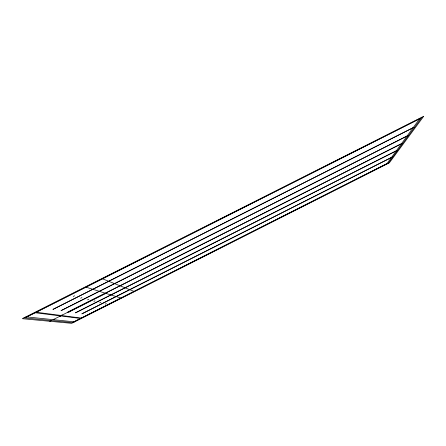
<?xml version="1.0" encoding="UTF-8"?>
<svg xmlns="http://www.w3.org/2000/svg" width="446" height="446" viewBox="0 0 446 446"><rect width="100%" height="100%" fill="white"/><g stroke="black" fill="none" stroke-linecap="round" stroke-linejoin="round"><path stroke-width="0.67" d="M386.515 164.256L386.793 163.877M386.961 163.649L391.287 157.711M391.465 157.466L396.104 151.099M396.293 150.832L401.277 143.991M401.484 143.707L406.858 136.331M407.081 136.024L412.89 128.052M413.135 127.718L419.43 119.071M419.697 118.708L420.132 118.106M388.059 163.476L422.078 117.125M50.281 321.165L50.041 321.137M51.201 320.696L50.978 320.674M54.239 319.264L53.13 319.654L53.682 319.208M62.473 315.105L61.375 315.489L61.938 315.038M59.92 316.398L60.489 315.935L59.363 316.331M68.16 312.239L68.729 311.776L67.636 312.161M70.028 311.615L69.364 311.843L69.715 311.57M105.535 293.691L105.931 293.384L105.273 293.607M105.25 304.127L106.321 303.587M80.559 318.472L73.155 322.213L387.736 163.258L81.35 318.07M35.301 312.757L25.612 317.413L420.662 118.223L36.299 312.256M73.278 296.434L74.571 295.782M80.698 298.223L81.941 297.593M87.55 299.868L88.743 299.266M49.891 321.287L51.362 320.546M53.13 319.654L60.489 315.935M61.375 315.489L68.729 311.776M69.364 311.843L105.931 293.384M93.889 301.396L95.037 300.816M99.77 302.812L100.88 302.249M23.973 317.853L73.01 322.675M25.974 316.844L26.609 316.905M26.994 316.944L73.952 321.811M74.192 321.834L74.594 321.878M80.676 318.483L35.117 312.735L36.115 312.233L81.467 318.087M69.214 311.821L69.526 311.871M86.039 287.174L92.824 289.292M93.08 289.37L99.33 291.327M99.569 291.4L105.345 293.206M105.568 293.273L110.92 294.945M111.126 295.007L116.099 296.562M116.289 296.623L120.927 298.073M102.58 278.834L108.707 281.281M108.941 281.376L114.583 283.628M114.8 283.712L120.013 285.797M120.214 285.875L125.053 287.809M125.237 287.882L129.73 289.677M129.903 289.744L134.095 291.422M392.268 157.059L81.958 313.811L392.268 157.059M397.124 150.413L75.519 312.819L397.124 150.413M402.348 143.272L68.595 311.754L402.348 143.272M407.978 135.573L61.119 310.606L407.978 135.573M414.066 127.249L53.029 309.362L414.066 127.249M423.7 116.306L389.347 162.829L71.694 323.339L22.3 318.695L423.7 116.306"/></g></svg>
